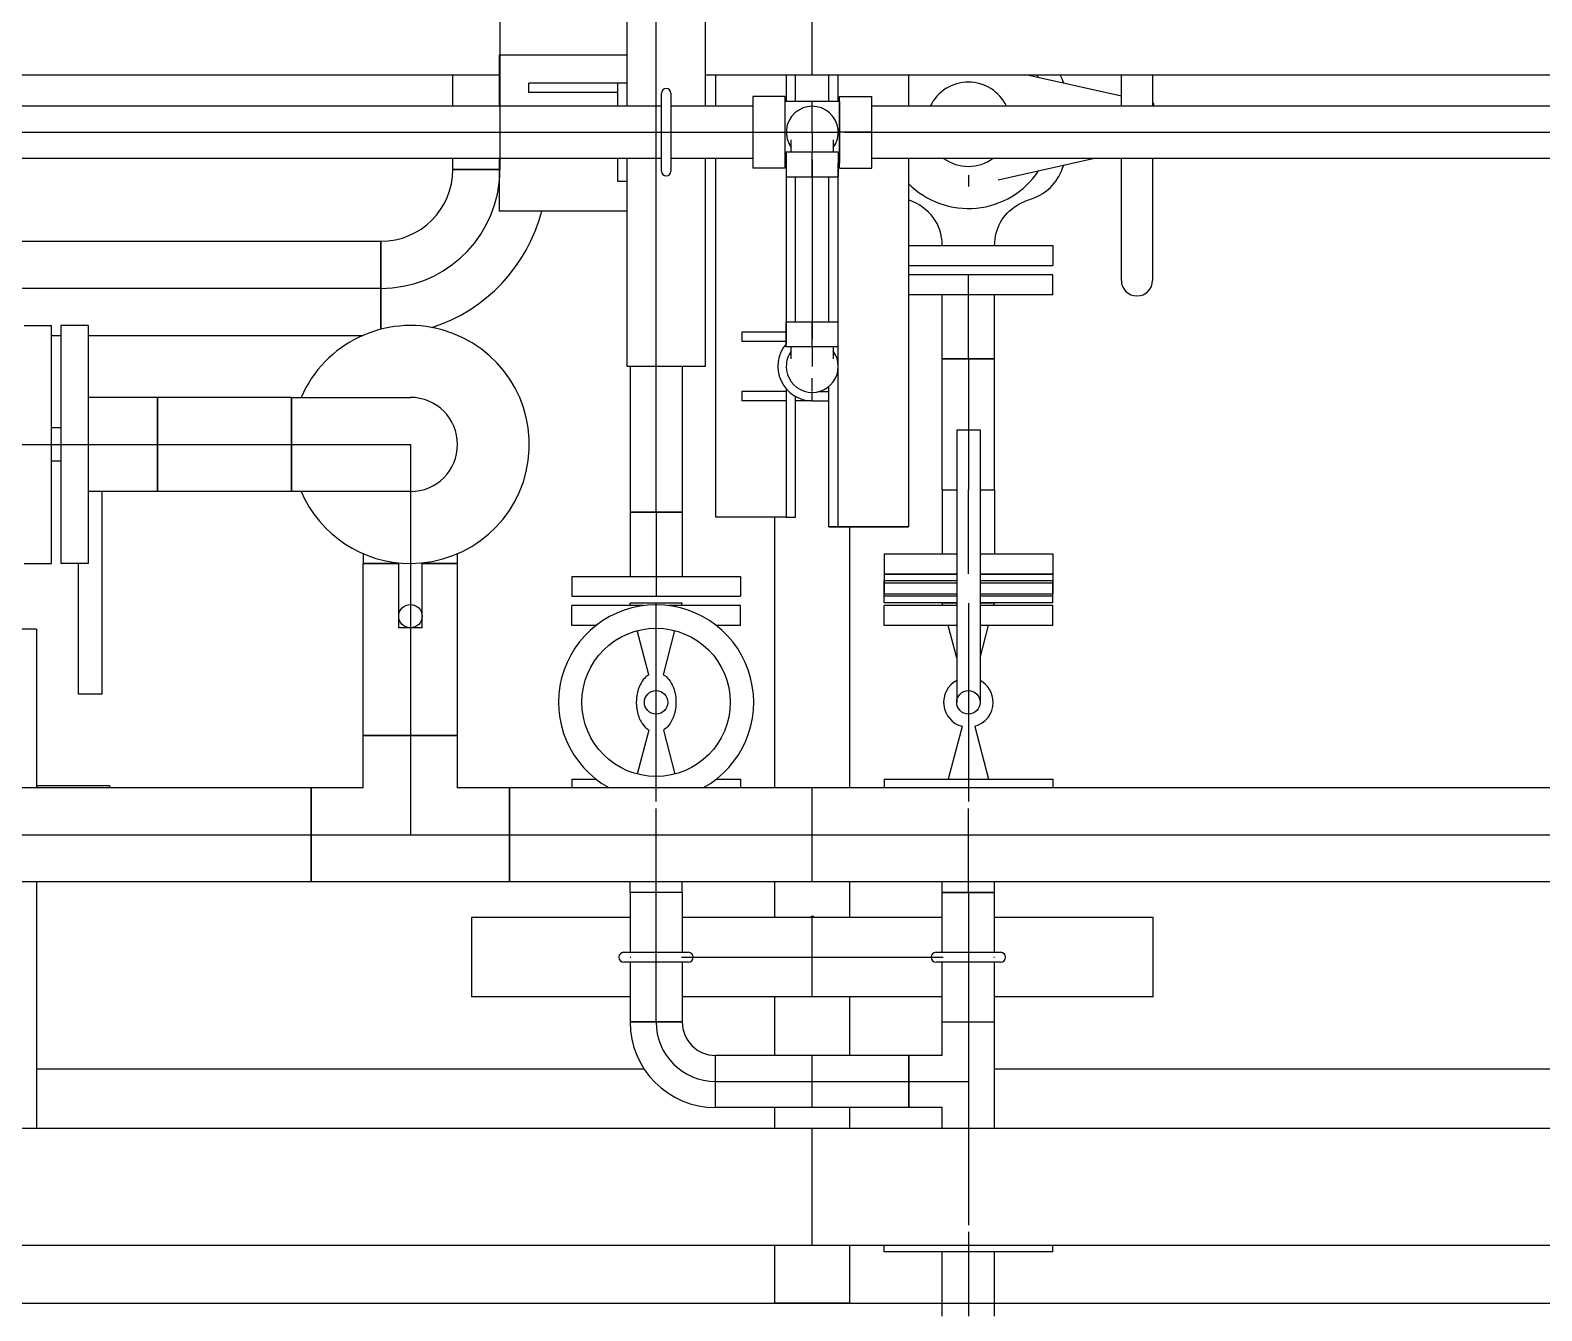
# Model space of a CAD drawing. Header units: inches. Extents: x 517790 to 538444, y 301815 to 302461.
# Drawn here: x 517890.352 to 517891.266, y 302346.672 to 302347.446 of the extents above; entities that cross this region are included whole.
import ezdxf

# ---------------------------------------------------------------- set-up
doc = ezdxf.new("R2010")
doc.units = ezdxf.units.IN
doc.header["$MEASUREMENT"] = 0
doc.layers.add('Layout', color=6, linetype='Continuous', lineweight=15)
doc.layers.add('硅胶总平面底图 工艺装置区', color=253, linetype='Continuous')

msp = doc.modelspace()

# ---------------------------------------------------------------- linework, layer by layer
at = {"layer": 'Layout', "color": 9, "lineweight": -3}
msp.add_arc((517888.15807, 302345.93703), 10.96254, 0, 86.223894, dxfattribs=at)
at = {"layer": '硅胶总平面底图 工艺装置区', "color": 253, "linetype": 'Continuous', "lineweight": -3}
for p, q in [((517890.71285, 302347.40021), (517890.71285, 302347.52605)), ((517890.73032, 302347.24285), (517890.73032, 302347.52605)), ((517890.76005, 302347.52605), (517890.76005, 302347.40021)), ((517890.63592, 302347.49348), (517890.63592, 302347.36198)), ((517890.82472, 302347.41928), (517890.82472, 302347.45495)), ((517890.63544, 302347.43118), (517890.63544, 302347.40021)), ((517890.71285, 302347.43118), (517890.63544, 302347.43118)), ((517889.34406, 302347.41928), (517890.63544, 302347.41928)), ((517890.60744, 302347.40021), (517890.60744, 302347.41928)), ((517890.76005, 302347.41928), (517891.69165, 302347.41928)), ((517890.7665, 302347.40021), (517890.7665, 302347.41928)), ((517890.7665, 302347.40021), (517890.7665, 302347.41928)), ((517890.80898, 302347.41928), (517890.80898, 302347.40315)), ((517890.80898, 302347.41928), (517890.80898, 302347.40315)), ((517890.81464, 302347.40315), (517890.81464, 302347.41928)), ((517890.81464, 302347.40315), (517890.81464, 302347.41928)), ((517890.83479, 302347.40315), (517890.83479, 302347.41928)), ((517890.83479, 302347.40315), (517890.83479, 302347.41928)), ((517890.84045, 302347.40315), (517890.84045, 302347.41928)), ((517890.84045, 302347.40315), (517890.84045, 302347.41928)), ((517890.88293, 302347.41928), (517890.88293, 302347.40021)), ((517890.88293, 302347.41928), (517890.88293, 302347.40021)), ((517891.01158, 302347.40631), (517890.9538, 302347.41928)), ((517891.01158, 302347.40021), (517891.01158, 302347.41928)), ((517891.03046, 302347.41928), (517891.03046, 302347.40021)), ((517890.70719, 302347.41418), (517890.65338, 302347.41418)), ((517890.65338, 302347.40852), (517890.65338, 302347.41418)), ((517890.70719, 302347.40852), (517890.65338, 302347.40852)), ((517890.70719, 302347.40021), (517890.70719, 302347.41418)), ((517890.70719, 302347.40852), (517890.70719, 302347.41418)), ((517890.71285, 302347.41418), (517890.70719, 302347.41418)), ((517890.71285, 302347.40021), (517890.71285, 302347.41418)), ((517890.73362, 302347.36085), (517890.73362, 302347.40805)), ((517890.73928, 302347.40805), (517890.73928, 302347.36085)), ((517890.78875, 302347.40615), (517890.78875, 302347.38445)), ((517890.80823, 302347.40615), (517890.78875, 302347.40615)), ((517890.80823, 302347.40615), (517890.80823, 302347.38445)), ((517890.84121, 302347.38445), (517890.84121, 302347.40615)), ((517890.84121, 302347.40615), (517890.86068, 302347.40615)), ((517890.86068, 302347.38445), (517890.86068, 302347.40615)), ((517890.73362, 302347.40021), (517889.32329, 302347.40021)), ((517890.78875, 302347.40021), (517890.73928, 302347.40021)), ((517890.8412, 302347.40315), (517890.80823, 302347.40315)), ((517890.82472, 302347.38445), (517890.82472, 302347.40315)), ((517890.8412, 302347.40315), (517890.8412, 302347.38445)), ((517891.71242, 302347.40021), (517890.86068, 302347.40021)), ((517891.03121, 302347.4019), (517891.03046, 302347.40207)), ((517891.03121, 302347.40021), (517891.03121, 302347.4019)), ((517889.32329, 302347.38445), (517890.73362, 302347.38445)), ((517890.73362, 302347.38445), (517890.73928, 302347.38445)), ((517890.73928, 302347.38445), (517890.78875, 302347.38445)), ((517890.78875, 302347.38445), (517890.80523, 302347.38445)), ((517890.78875, 302347.38445), (517890.80523, 302347.38445)), ((517890.78875, 302347.38445), (517890.78875, 302347.36275)), ((517890.80523, 302347.38445), (517890.80823, 302347.38445)), ((517890.80823, 302347.38445), (517890.80901, 302347.38445)), ((517890.80823, 302347.38445), (517890.80823, 302347.36275)), ((517890.80901, 302347.38445), (517890.84042, 302347.38445)), ((517890.81201, 302347.37257), (517890.81201, 302347.37988)), ((517890.82472, 302347.38445), (517890.82472, 302347.37258)), ((517890.83742, 302347.37988), (517890.83742, 302347.37257)), ((517890.84042, 302347.38445), (517890.8412, 302347.38445)), ((517890.84121, 302347.38445), (517890.8412, 302347.38445)), ((517890.8412, 302347.38445), (517890.8412, 302347.36575)), ((517890.8442, 302347.38445), (517890.84121, 302347.38445)), ((517890.84121, 302347.36275), (517890.84121, 302347.38445)), ((517890.86068, 302347.38445), (517890.8442, 302347.38445)), ((517890.8442, 302347.38445), (517890.86068, 302347.38445)), ((517890.86068, 302347.36275), (517890.86068, 302347.38445)), ((517890.86068, 302347.38445), (517891.71242, 302347.38445)), ((517890.80901, 302347.37257), (517890.84042, 302347.37257)), ((517890.80901, 302347.37257), (517890.80901, 302347.35759)), ((517890.82472, 302347.37257), (517890.82472, 302347.37258)), ((517890.82472, 302347.3679), (517890.82472, 302347.37257)), ((517890.84042, 302347.37257), (517890.84042, 302347.35759)), ((517890.73362, 302347.36868), (517889.32329, 302347.36868)), ((517890.60744, 302347.36198), (517890.60744, 302347.36868)), ((517890.60744, 302347.36198), (517890.63544, 302347.36198)), ((517890.63544, 302347.36198), (517890.60744, 302347.36198)), ((517890.63544, 302347.36868), (517890.63544, 302347.33678)), ((517890.63592, 302347.36197), (517890.63592, 302347.36198)), ((517890.63592, 302347.36196), (517890.63592, 302347.36197)), ((517890.70719, 302347.35471), (517890.70719, 302347.36868)), ((517890.71285, 302347.35471), (517890.71285, 302347.36868)), ((517890.71285, 302347.24285), (517890.71285, 302347.36868)), ((517890.78875, 302347.36868), (517890.73928, 302347.36868)), ((517890.76005, 302347.36868), (517890.76005, 302347.24285)), ((517890.7665, 302347.15168), (517890.7665, 302347.36868)), ((517890.7665, 302347.15168), (517890.7665, 302347.36868)), ((517890.80823, 302347.36275), (517890.78875, 302347.36275)), ((517890.80901, 302347.36575), (517890.80823, 302347.36575)), ((517890.80898, 302347.36575), (517890.80898, 302347.2564)), ((517890.80898, 302347.36575), (517890.80898, 302347.2564)), ((517890.82472, 302347.35759), (517890.82472, 302347.3679)), ((517890.82472, 302347.3679), (517890.82472, 302347.35759)), ((517890.8412, 302347.36575), (517890.84042, 302347.36575)), ((517890.84045, 302347.14588), (517890.84045, 302347.36575)), ((517890.84045, 302347.14588), (517890.84045, 302347.36575)), ((517890.84121, 302347.36275), (517890.86068, 302347.36275)), ((517891.71242, 302347.36868), (517890.86068, 302347.36868)), ((517890.88293, 302347.36868), (517890.88293, 302347.14588)), ((517890.88293, 302347.36868), (517890.88293, 302347.14588)), ((517890.9954, 302347.36868), (517890.93709, 302347.35559)), ((517891.01158, 302347.29491), (517891.01158, 302347.36868)), ((517891.03046, 302347.36868), (517891.03046, 302347.29491)), ((517890.71285, 302347.35471), (517890.70719, 302347.35471)), ((517890.80901, 302347.35759), (517890.84042, 302347.35759)), ((517890.81464, 302347.2697), (517890.81464, 302347.35759)), ((517890.82472, 302347.35759), (517890.82472, 302347.2697)), ((517890.83479, 302347.2697), (517890.83479, 302347.35759)), ((517890.91911, 302347.35843), (517890.91911, 302347.35158)), ((517890.71285, 302347.33678), (517890.63544, 302347.33678)), ((517889.35538, 302347.31852), (517890.56398, 302347.31852)), ((517890.56398, 302347.26535), (517890.56398, 302347.31852)), ((517890.56398, 302347.31852), (517890.56398, 302347.26535)), ((517890.88293, 302347.31589), (517890.91911, 302347.31589)), ((517890.91911, 302347.31589), (517890.97007, 302347.31589)), ((517890.97007, 302347.31589), (517890.97007, 302347.30386)), ((517890.88293, 302347.30386), (517890.91911, 302347.30386)), ((517890.91911, 302347.29822), (517890.88293, 302347.29822)), ((517890.91911, 302347.30386), (517890.97007, 302347.30386)), ((517890.91911, 302347.24738), (517890.91911, 302347.29822)), ((517890.97007, 302347.29822), (517890.91911, 302347.29822)), ((517890.97007, 302347.28617), (517890.97007, 302347.29822)), ((517890.56398, 302347.29005), (517890.194, 302347.29005)), ((517890.56398, 302347.29005), (517890.56399, 302347.29005)), ((517890.56399, 302347.29005), (517890.564, 302347.29005)), ((517890.91911, 302347.28617), (517890.88293, 302347.28617)), ((517890.90335, 302347.24738), (517890.90335, 302347.28617)), ((517890.97007, 302347.28617), (517890.91911, 302347.28617)), ((517890.93488, 302347.24738), (517890.93488, 302347.28617)), ((517890.84042, 302347.2697), (517890.80901, 302347.2697)), ((517890.80901, 302347.25473), (517890.80901, 302347.2697)), ((517890.82472, 302347.2697), (517890.82472, 302347.25939)), ((517890.82472, 302347.25939), (517890.82472, 302347.2697)), ((517890.84042, 302347.25473), (517890.84042, 302347.2697)), ((517890.34819, 302347.26758), (517890.36473, 302347.26758)), ((517890.36474, 302347.26158), (517890.37037, 302347.26158)), ((517890.37037, 302347.26758), (517890.37037, 302347.19565)), ((517890.38691, 302347.26758), (517890.37037, 302347.26758)), ((517890.38691, 302347.26758), (517890.38691, 302347.19565)), ((517890.38691, 302347.26158), (517890.55298, 302347.26158)), ((517890.78224, 302347.26362), (517890.78224, 302347.25795)), ((517890.80898, 302347.26362), (517890.78224, 302347.26362)), ((517890.80898, 302347.25795), (517890.78224, 302347.25795)), ((517890.84042, 302347.25473), (517890.80901, 302347.25473)), ((517890.81201, 302347.24741), (517890.81201, 302347.25473)), ((517890.82472, 302347.25473), (517890.82472, 302347.25939)), ((517890.82472, 302347.25472), (517890.82472, 302347.25473)), ((517890.82472, 302347.25472), (517890.82472, 302347.24285)), ((517890.83742, 302347.25473), (517890.83742, 302347.24741)), ((517890.76005, 302347.24285), (517890.71285, 302347.24285)), ((517890.71455, 302347.24285), (517890.71455, 302347.15468)), ((517890.73032, 302347.15468), (517890.73032, 302347.24285)), ((517890.74608, 302347.24285), (517890.74608, 302347.15468)), ((517890.91911, 302347.24738), (517890.90335, 302347.24738)), ((517890.90335, 302347.24738), (517890.93488, 302347.24738)), ((517890.90335, 302347.16832), (517890.90335, 302347.24738)), ((517890.93488, 302347.24738), (517890.91911, 302347.24738)), ((517890.91911, 302347.24738), (517890.91911, 302347.20455)), ((517890.93488, 302347.16832), (517890.93488, 302347.24738)), ((517890.82472, 302347.22774), (517890.82472, 302347.23577)), ((517890.42888, 302347.22412), (517890.38691, 302347.22412)), ((517890.42888, 302347.16718), (517890.42888, 302347.22412)), ((517890.50982, 302347.22412), (517890.42888, 302347.22412)), ((517890.42888, 302347.22412), (517890.42888, 302347.19565)), ((517890.50982, 302347.22412), (517890.50982, 302347.16718)), ((517890.50982, 302347.22412), (517890.58176, 302347.22412)), ((517890.50982, 302347.16718), (517890.50982, 302347.22412)), ((517890.78224, 302347.22774), (517890.78224, 302347.22208)), ((517890.80898, 302347.22774), (517890.78224, 302347.22774)), ((517890.80898, 302347.22929), (517890.80898, 302347.15168)), ((517890.80898, 302347.22929), (517890.80898, 302347.15168)), ((517890.81464, 302347.15168), (517890.81464, 302347.22469)), ((517890.81464, 302347.15168), (517890.81464, 302347.22469)), ((517890.82472, 302347.22491), (517890.82472, 302347.22714)), ((517890.82472, 302347.22208), (517890.82472, 302347.22491)), ((517890.82902, 302347.22774), (517890.83479, 302347.22774)), ((517890.83479, 302347.14588), (517890.83479, 302347.2308)), ((517890.83479, 302347.14588), (517890.83479, 302347.2308)), ((517890.80898, 302347.22208), (517890.78224, 302347.22208)), ((517890.82472, 302347.22208), (517890.81464, 302347.22208)), ((517890.82472, 302347.22208), (517890.83479, 302347.22208)), ((517890.37037, 302347.20572), (517890.36474, 302347.20572)), ((517890.91203, 302347.20455), (517890.91911, 302347.20455)), ((517890.91203, 302347.20455), (517890.91203, 302347.03971)), ((517890.91911, 302347.20455), (517890.91911, 302347.16832)), ((517890.91911, 302347.20455), (517890.92619, 302347.20455)), ((517890.92619, 302347.20455), (517890.92619, 302347.03971)), ((517890.29446, 302347.19565), (517890.37037, 302347.19565)), ((517890.37037, 302347.19565), (517890.42888, 302347.19565)), ((517890.37037, 302347.19565), (517890.37037, 302347.12372)), ((517890.38691, 302347.19565), (517890.38691, 302347.12372)), ((517890.42888, 302347.19565), (517890.50982, 302347.19565)), ((517890.42888, 302347.19565), (517890.42888, 302347.16718)), ((517890.50983, 302347.19565), (517890.50982, 302347.19565)), ((517890.50982, 302347.19565), (517890.58176, 302347.19565)), ((517890.50984, 302347.19565), (517890.50983, 302347.19565)), ((517890.58176, 302347.19565), (517890.58176, 302347.12372)), ((517890.37037, 302347.18558), (517890.36474, 302347.18558)), ((517890.42888, 302347.16718), (517890.38691, 302347.16718)), ((517890.39532, 302347.04461), (517890.39532, 302347.16718)), ((517890.50982, 302347.16718), (517890.42888, 302347.16718)), ((517890.58176, 302347.16718), (517890.50982, 302347.16718)), ((517890.90335, 302347.16832), (517890.91203, 302347.16832)), ((517890.90335, 302347.16832), (517890.91203, 302347.16832)), ((517890.90335, 302347.16832), (517890.90335, 302347.12954)), ((517890.91911, 302347.11749), (517890.91911, 302347.16832)), ((517890.92619, 302347.16832), (517890.93488, 302347.16832)), ((517890.92619, 302347.16832), (517890.93488, 302347.16832)), ((517890.93488, 302347.16832), (517890.93488, 302347.12954)), ((517890.71455, 302347.15468), (517890.73032, 302347.15468)), ((517890.71455, 302347.15468), (517890.71455, 302347.1159)), ((517890.74608, 302347.15468), (517890.71455, 302347.15468)), ((517890.73032, 302347.15468), (517890.73032, 302347.10385)), ((517890.73032, 302347.15468), (517890.74608, 302347.15468)), ((517890.74608, 302347.15468), (517890.74608, 302347.1159)), ((517890.80898, 302347.15168), (517890.7665, 302347.15168)), ((517890.80898, 302347.15168), (517890.7665, 302347.15168)), ((517890.80206, 302346.98812), (517890.80206, 302347.15168)), ((517890.80898, 302347.15168), (517890.81464, 302347.15168)), ((517890.80898, 302347.15168), (517890.81464, 302347.15168)), ((517890.83479, 302347.14588), (517890.84045, 302347.14588)), ((517890.83479, 302347.14588), (517890.84045, 302347.14588)), ((517890.88293, 302347.14588), (517890.83479, 302347.14588)), ((517890.83479, 302347.14588), (517890.88293, 302347.14588)), ((517890.84737, 302346.98812), (517890.84737, 302347.14588)), ((517890.34819, 302347.12372), (517890.36473, 302347.12372)), ((517890.38691, 302347.12372), (517890.37037, 302347.12372)), ((517890.38116, 302347.04461), (517890.38116, 302347.12372)), ((517890.55328, 302347.12959), (517890.55328, 302347.12372)), ((517890.55328, 302347.12372), (517890.57468, 302347.12372)), ((517890.55328, 302347.01959), (517890.55328, 302347.12372)), ((517890.57468, 302347.12372), (517890.55328, 302347.12372)), ((517890.57468, 302347.08475), (517890.57468, 302347.12407)), ((517890.58176, 302347.12373), (517890.58176, 302347.12374)), ((517890.58176, 302347.12372), (517890.58176, 302347.12373)), ((517890.58176, 302347.12372), (517890.58176, 302347.08475)), ((517890.58884, 302347.08475), (517890.58884, 302347.12407)), ((517890.58884, 302347.12372), (517890.61023, 302347.12372)), ((517890.61023, 302347.12372), (517890.58884, 302347.12372)), ((517890.61023, 302347.12372), (517890.61023, 302347.12959)), ((517890.61023, 302347.01959), (517890.61023, 302347.12372)), ((517890.86816, 302347.12954), (517890.91203, 302347.12954)), ((517890.86816, 302347.12954), (517890.86816, 302347.11749)), ((517890.92619, 302347.12954), (517890.97007, 302347.12954)), ((517890.97007, 302347.12954), (517890.97007, 302347.11749)), ((517890.67936, 302347.1159), (517890.73032, 302347.1159)), ((517890.67936, 302347.1159), (517890.67936, 302347.10385)), ((517890.73032, 302347.1159), (517890.78127, 302347.1159)), ((517890.78127, 302347.1159), (517890.78127, 302347.10385)), ((517890.86816, 302347.11749), (517890.91203, 302347.11749)), ((517890.86816, 302347.11733), (517890.91203, 302347.11733)), ((517890.86816, 302347.11733), (517890.86816, 302347.10529)), ((517890.92619, 302347.11749), (517890.97007, 302347.11749)), ((517890.92619, 302347.11733), (517890.97007, 302347.11733)), ((517890.97007, 302347.11733), (517890.97007, 302347.10529)), ((517890.91203, 302347.11329), (517890.86816, 302347.11329)), ((517890.86816, 302347.10385), (517890.86816, 302347.11329)), ((517890.91203, 302347.11185), (517890.86816, 302347.11185)), ((517890.86816, 302347.09981), (517890.86816, 302347.11185)), ((517890.86816, 302347.10529), (517890.91203, 302347.10529)), ((517890.97007, 302347.11329), (517890.92619, 302347.11329)), ((517890.97007, 302347.11185), (517890.92619, 302347.11185)), ((517890.92619, 302347.10529), (517890.97007, 302347.10529)), ((517890.97007, 302347.10385), (517890.97007, 302347.11329)), ((517890.97007, 302347.09981), (517890.97007, 302347.11185)), ((517890.67936, 302347.10385), (517890.73032, 302347.10385)), ((517890.72269, 302347.09821), (517890.67936, 302347.09821)), ((517890.67936, 302347.08617), (517890.67936, 302347.09821)), ((517890.73032, 302347.09965), (517890.71455, 302347.09965)), ((517890.71493, 302347.09821), (517890.71455, 302347.09965)), ((517890.73032, 302347.10385), (517890.78127, 302347.10385)), ((517890.73032, 302346.98812), (517890.73032, 302347.09965)), ((517890.74608, 302347.09965), (517890.73032, 302347.09965)), ((517890.78127, 302347.09821), (517890.73794, 302347.09821)), ((517890.7457, 302347.09821), (517890.74608, 302347.09965)), ((517890.78127, 302347.08617), (517890.78127, 302347.09821)), ((517890.91203, 302347.10385), (517890.86816, 302347.10385)), ((517890.91203, 302347.09981), (517890.86816, 302347.09981)), ((517890.91203, 302347.09821), (517890.86816, 302347.09821)), ((517890.86816, 302347.08617), (517890.86816, 302347.09821)), ((517890.91203, 302347.09965), (517890.90335, 302347.09965)), ((517890.90373, 302347.09821), (517890.90335, 302347.09965)), ((517890.91911, 302347.09965), (517890.91911, 302346.98812)), ((517890.97007, 302347.10385), (517890.92619, 302347.10385)), ((517890.97007, 302347.09981), (517890.92619, 302347.09981)), ((517890.93488, 302347.09965), (517890.92619, 302347.09965)), ((517890.97007, 302347.09821), (517890.92619, 302347.09821)), ((517890.9345, 302347.09821), (517890.93488, 302347.09965)), ((517890.97007, 302347.08617), (517890.97007, 302347.09821)), ((517890.35566, 302347.08403), (517890.30771, 302347.08403)), ((517890.35566, 302347.08403), (517890.35566, 302346.98812)), ((517890.58176, 302347.08475), (517890.57468, 302347.08475)), ((517890.58884, 302347.08475), (517890.58176, 302347.08475)), ((517890.58176, 302347.08475), (517890.58176, 302347.01959)), ((517890.69396, 302347.08617), (517890.67936, 302347.08617)), ((517890.72592, 302347.05643), (517890.71891, 302347.08307)), ((517890.73472, 302347.05643), (517890.74172, 302347.08307)), ((517890.78127, 302347.08617), (517890.76667, 302347.08617)), ((517890.91203, 302347.08617), (517890.86816, 302347.08617)), ((517890.91203, 302347.06663), (517890.90689, 302347.08617)), ((517890.97007, 302347.08617), (517890.92619, 302347.08617)), ((517890.92619, 302347.06663), (517890.93134, 302347.08617)), ((517890.38824, 302347.04461), (517890.38116, 302347.04461)), ((517890.39532, 302347.04461), (517890.38824, 302347.04461)), ((517890.72592, 302347.02298), (517890.71891, 302346.99634)), ((517890.73472, 302347.02298), (517890.74172, 302346.99634)), ((517890.9153, 302347.02521), (517890.90689, 302346.99324)), ((517890.92293, 302347.02521), (517890.93134, 302346.99324)), ((517890.55328, 302347.01959), (517890.61023, 302347.01959)), ((517890.61023, 302347.01958), (517890.55328, 302347.01958)), ((517890.55328, 302346.98812), (517890.55328, 302347.01958)), ((517890.58176, 302347.01959), (517890.58176, 302347.01958)), ((517890.58176, 302347.01958), (517890.58176, 302346.95965)), ((517890.61023, 302346.98812), (517890.61023, 302347.01958)), ((517890.52181, 302346.98812), (517890.33452, 302346.98812)), ((517890.35566, 302346.98939), (517890.39992, 302346.98939)), ((517890.39992, 302346.98939), (517890.39992, 302346.98812)), ((517890.52181, 302346.93118), (517890.52181, 302346.98812)), ((517890.52182, 302346.98812), (517890.52182, 302346.93118)), ((517890.55328, 302346.98812), (517890.52182, 302346.98812)), ((517890.6417, 302346.98812), (517890.61023, 302346.98812)), ((517890.6417, 302346.98812), (517890.6417, 302346.93118)), ((517890.6417, 302346.93118), (517890.6417, 302346.98812)), ((517891.78653, 302346.98812), (517890.6417, 302346.98812)), ((517890.67936, 302346.99324), (517890.69396, 302346.99324)), ((517890.67936, 302346.99324), (517890.67936, 302346.98812)), ((517890.73032, 302346.97976), (517890.73032, 302346.98812)), ((517890.76667, 302346.99324), (517890.78127, 302346.99324)), ((517890.78127, 302346.99324), (517890.78127, 302346.98812)), ((517890.82472, 302346.93118), (517890.82472, 302346.98812)), ((517890.86816, 302346.99324), (517890.91911, 302346.99324)), ((517890.86816, 302346.99324), (517890.86816, 302346.98812)), ((517890.91911, 302346.99324), (517890.97007, 302346.99324)), ((517890.91911, 302346.98812), (517890.91911, 302346.97976)), ((517890.97007, 302346.99324), (517890.97007, 302346.98812)), ((517890.73032, 302346.93118), (517890.73032, 302346.97556)), ((517890.91911, 302346.93118), (517890.91911, 302346.97556)), ((517890.33452, 302346.95965), (517890.52181, 302346.95965)), ((517890.52181, 302346.95965), (517890.52182, 302346.95965)), ((517890.52182, 302346.95965), (517890.6417, 302346.95965)), ((517890.64169, 302346.95965), (517890.64168, 302346.95965)), ((517890.6417, 302346.95965), (517890.64169, 302346.95965)), ((517890.6417, 302346.95965), (517891.78653, 302346.95965)), ((517890.52181, 302346.93118), (517890.33452, 302346.93118)), ((517890.35566, 302346.93118), (517890.35566, 302346.78227)), ((517890.6417, 302346.93118), (517890.52182, 302346.93118)), ((517891.78653, 302346.93118), (517890.6417, 302346.93118)), ((517890.71455, 302346.92473), (517890.71455, 302346.93118)), ((517890.73032, 302346.92473), (517890.73032, 302346.93118)), ((517890.74608, 302346.92473), (517890.74608, 302346.93118)), ((517890.80206, 302346.90955), (517890.80206, 302346.93118)), ((517890.84737, 302346.90955), (517890.84737, 302346.93118)), ((517890.90335, 302346.92473), (517890.90335, 302346.93118)), ((517890.91911, 302346.92473), (517890.91911, 302346.93118)), ((517890.93488, 302346.92473), (517890.93488, 302346.93118)), ((517890.73032, 302346.92473), (517890.71455, 302346.92473)), ((517890.74608, 302346.92473), (517890.71455, 302346.92473)), ((517890.71455, 302346.92473), (517890.71455, 302346.88857)), ((517890.74608, 302346.92473), (517890.73032, 302346.92473)), ((517890.73032, 302346.88857), (517890.73032, 302346.92473)), ((517890.74608, 302346.92473), (517890.74608, 302346.88857)), ((517890.90335, 302346.92473), (517890.93488, 302346.92473)), ((517890.90335, 302346.88857), (517890.90335, 302346.92473)), ((517890.91911, 302346.92473), (517890.90335, 302346.92473)), ((517890.91911, 302346.92473), (517890.91911, 302346.88857)), ((517890.93488, 302346.92473), (517890.91911, 302346.92473)), ((517890.93488, 302346.88857), (517890.93488, 302346.92473)), ((517890.61864, 302346.90955), (517890.61864, 302346.8616)), ((517890.71455, 302346.90955), (517890.61864, 302346.90955)), ((517890.90335, 302346.90955), (517890.74608, 302346.90955)), ((517890.82472, 302346.8616), (517890.82472, 302346.91049)), ((517891.03079, 302346.90955), (517890.93488, 302346.90955)), ((517891.03079, 302346.8616), (517891.03079, 302346.90955)), ((517890.71083, 302346.88857), (517890.7498, 302346.88857)), ((517890.71455, 302346.88557), (517890.71503, 302346.88557)), ((517890.71455, 302346.88557), (517890.71503, 302346.88557)), ((517890.73032, 302346.88258), (517890.73032, 302346.88857)), ((517890.7456, 302346.88557), (517890.90383, 302346.88557)), ((517890.7456, 302346.88557), (517890.74608, 302346.88557)), ((517890.89963, 302346.88857), (517890.9386, 302346.88857)), ((517890.90335, 302346.88557), (517890.90383, 302346.88557)), ((517890.91911, 302346.88857), (517890.91911, 302346.88258)), ((517890.9344, 302346.88557), (517890.93488, 302346.88557)), ((517890.9344, 302346.88557), (517890.93488, 302346.88557)), ((517890.7498, 302346.88258), (517890.71083, 302346.88258)), ((517890.71455, 302346.88258), (517890.71455, 302346.84642)), ((517890.73032, 302346.84642), (517890.73032, 302346.88258)), ((517890.74608, 302346.88258), (517890.74608, 302346.84642)), ((517890.9386, 302346.88258), (517890.89963, 302346.88258)), ((517890.90335, 302346.84642), (517890.90335, 302346.88258)), ((517890.91911, 302346.88258), (517890.91911, 302346.84642)), ((517890.93488, 302346.84642), (517890.93488, 302346.88258)), ((517890.71455, 302346.8616), (517890.61864, 302346.8616)), ((517890.90335, 302346.8616), (517890.74608, 302346.8616)), ((517890.80206, 302346.82621), (517890.80206, 302346.8616)), ((517890.84737, 302346.82621), (517890.84737, 302346.8616)), ((517891.03079, 302346.8616), (517890.93488, 302346.8616)), ((517890.74608, 302346.84642), (517890.71455, 302346.84642)), ((517890.71455, 302346.84642), (517890.74608, 302346.84642)), ((517890.73032, 302346.84642), (517890.73032, 302346.84641)), ((517890.73032, 302346.84641), (517890.73032, 302346.8464)), ((517890.90335, 302346.84642), (517890.93488, 302346.84642)), ((517890.93488, 302346.84641), (517890.90335, 302346.84641)), ((517890.90335, 302346.82621), (517890.90335, 302346.84641)), ((517890.91911, 302346.84642), (517890.91911, 302346.84641)), ((517890.91911, 302346.84641), (517890.91911, 302346.78227)), ((517890.93488, 302346.78227), (517890.93488, 302346.84641)), ((517890.76628, 302346.79468), (517890.76628, 302346.82621)), ((517890.88315, 302346.82621), (517890.76628, 302346.82621)), ((517890.76628, 302346.79468), (517890.76628, 302346.82621)), ((517890.82472, 302346.79468), (517890.82472, 302346.82621)), ((517890.88315, 302346.79468), (517890.88315, 302346.82621)), ((517890.88316, 302346.82621), (517890.88316, 302346.81045)), ((517890.90335, 302346.82621), (517890.88316, 302346.82621)), ((517890.35566, 302346.81805), (517890.72302, 302346.81805)), ((517890.88315, 302346.81805), (517890.88316, 302346.81805)), ((517890.93488, 302346.81805), (517891.84722, 302346.81805)), ((517890.76626, 302346.81045), (517890.76627, 302346.81045)), ((517890.76627, 302346.81045), (517890.76628, 302346.81045)), ((517890.76628, 302346.81045), (517890.88315, 302346.81045)), ((517890.88315, 302346.81045), (517890.88316, 302346.81045)), ((517890.88316, 302346.81045), (517890.91911, 302346.81045)), ((517890.88316, 302346.81045), (517890.88316, 302346.79468)), ((517890.88315, 302346.79468), (517890.76628, 302346.79468)), ((517890.80206, 302346.78227), (517890.80206, 302346.79468)), ((517890.84737, 302346.78227), (517890.84737, 302346.79468)), ((517890.90335, 302346.79468), (517890.88316, 302346.79468)), ((517890.90335, 302346.78227), (517890.90335, 302346.79468)), ((517889.18861, 302346.78227), (517893.11418, 302346.78227)), ((517890.82472, 302346.71147), (517890.82472, 302346.78227)), ((517890.91911, 302346.78227), (517890.91911, 302346.77448)), ((517890.91911, 302346.77449), (517890.91911, 302346.7745)), ((517890.91911, 302346.77448), (517890.91911, 302346.77449)), ((517890.91911, 302346.77448), (517890.91911, 302346.72365)), ((517890.91911, 302346.71945), (517890.91911, 302346.71147)), ((517889.18861, 302346.71147), (517893.11418, 302346.71147)), ((517890.80206, 302346.67645), (517890.80206, 302346.71147)), ((517890.84737, 302346.67645), (517890.84737, 302346.71147)), ((517890.86816, 302346.7074), (517890.86816, 302346.71147)), ((517890.91911, 302346.7074), (517890.86816, 302346.7074)), ((517890.90335, 302346.66862), (517890.90335, 302346.7074)), ((517890.91911, 302346.71147), (517890.91911, 302346.66862)), ((517890.97007, 302346.7074), (517890.91911, 302346.7074)), ((517890.93488, 302346.66862), (517890.93488, 302346.7074)), ((517890.97007, 302346.7074), (517890.97007, 302346.71147)), ((517890.27408, 302346.67645), (517890.90335, 302346.67645)), ((517890.84737, 302346.67645), (517890.80206, 302346.67645)), ((517890.90335, 302346.67645), (517890.93488, 302346.67645)), ((517890.93488, 302346.67645), (517891.84722, 302346.67645))]:
    msp.add_line(p, q, dxfattribs=at)
for centre, radius in [((517890.58176, 302347.09183), 0.00708), ((517890.73032, 302347.03971), 0.04484), ((517890.73032, 302347.03971), 0.00708), ((517890.91911, 302347.03971), 0.00708)]:
    msp.add_circle(centre, radius, dxfattribs=at)
for centre, radius, start, end in [((517890.91911, 302347.38931), 0.05095, 33.65197, 36.02926), ((517890.73645, 302347.40805), 0.00283, 0, 180), ((517890.91911, 302347.38931), 0.02548, 25.33565, 154.66435), ((517890.82472, 302347.38445), 0.01571, 324.01397, 215.98603), ((517890.56398, 302347.36198), 0.04346, 270, 0), ((517890.56398, 302347.36198), 0.07193, 353.43276, 0), ((517890.73645, 302347.36085), 0.00283, 180, 0), ((517890.91911, 302347.38931), 0.05095, 224.75039, 326.34803), ((517890.91911, 302347.38931), 0.02548, 234.06924, 305.93076), ((517890.56398, 302347.36198), 0.07193, 270, 353.43276), ((517890.56398, 302347.36198), 0.10041, 287.83509, 345.46163), ((517891.02102, 302347.29491), 0.00944, 180, 0), ((517890.58176, 302347.19565), 0.07193, 270, 156.68204), ((517890.82472, 302347.24285), 0.02077, 139.13272, 270), ((517890.82472, 302347.24285), 0.01571, 180, 35.98603), ((517890.82472, 302347.24285), 0.01571, 144.01397, 180), ((517890.58176, 302347.19565), 0.02847, 270, 90), ((517890.58176, 302347.19565), 0.02847, 0, 89.99994), ((517890.58176, 302347.19565), 0.02847, 270.00006, 0), ((517890.58176, 302347.19565), 0.07193, 203.31796, 270), ((517890.73032, 302347.03971), 0.059, 90, 240.96177), ((517890.73032, 302347.03971), 0.059, 299.03823, 90), ((517890.91911, 302347.03971), 0.01499, 118.19286, 255.2649), ((517890.91911, 302347.03971), 0.01499, 0, 61.80714), ((517890.91911, 302347.03971), 0.01499, 284.7351, 0), ((517890.82472, 302346.90955), 0.000944, 0, 180), ((517890.71083, 302346.88557), 0.003, 90, 270), ((517890.7498, 302346.88557), 0.003, 270, 90), ((517890.89963, 302346.88557), 0.003, 90, 270), ((517890.9386, 302346.88557), 0.003, 270, 90), ((517890.76628, 302346.84642), 0.05173, 180, 270), ((517890.76628, 302346.84642), 0.03597, 180, 270), ((517890.76628, 302346.84642), 0.0202, 180, 270)]:
    msp.add_arc(centre, radius, start, end, dxfattribs=at)
for major_axis, start_param, end_param in [((0, 0.07193), 4.712389, 6.283185), ((0, -0.07193), 0, 1.570796)]:
    msp.add_ellipse((517890.36473, 302347.19565), major_axis=major_axis, ratio=0.000161, start_param=start_param, end_param=end_param, dxfattribs=at)
for points in [[(517890.97674, 302347.41413), (517890.97611, 302347.41596), (517890.97538, 302347.41768), (517890.97457, 302347.41928)], [(517890.90333, 302347.31589), (517890.90288, 302347.32932), (517890.89608, 302347.33855), (517890.88293, 302347.3436)]]:
    msp.add_open_spline(points, degree=3, dxfattribs=at)
for points, knots in [([(517890.9349, 302347.31589), (517890.93526, 302347.32671), (517890.93975, 302347.33481), (517890.94836, 302347.34018), (517890.95147, 302347.34213), (517890.95536, 302347.34348), (517890.95924, 302347.34501), (517890.96752, 302347.34828), (517890.97336, 302347.35477), (517890.97674, 302347.36449)], [0.0080426, 0.0080426, 0.0080426, 0.0080426, 0.1926772, 0.1926772, 0.1926772, 0.2594087, 0.2594087, 0.2594087, 0.4016159, 0.4016159, 0.4016159, 0.4016159]), ([(517890.72592, 302347.05643), (517890.72568, 302347.0563), (517890.72545, 302347.05615), (517890.72522, 302347.05599), (517890.72428, 302347.05532), (517890.72339, 302347.05447), (517890.72259, 302347.05346), (517890.7216, 302347.05221), (517890.72075, 302347.05071), (517890.72007, 302347.04906), (517890.71923, 302347.04697), (517890.71867, 302347.04462), (517890.71844, 302347.04219), (517890.71818, 302347.03938), (517890.71837, 302347.03646), (517890.719, 302347.03378), (517890.71959, 302347.03122), (517890.72058, 302347.02888), (517890.72185, 302347.02697), (517890.72283, 302347.0255), (517890.72398, 302347.0243), (517890.72524, 302347.02342), (517890.72546, 302347.02326), (517890.72569, 302347.02311), (517890.72592, 302347.02298)], [0.375756, 0.375756, 0.375756, 0.375756, 0.43862, 0.43862, 0.43862, 0.70005, 0.70005, 0.70005, 1.024067, 1.024067, 1.024067, 1.43199, 1.43199, 1.43199, 1.906884, 1.906884, 1.906884, 2.35788, 2.35788, 2.35788, 2.704097, 2.704097, 2.704097, 2.765837, 2.765837, 2.765837, 2.765837]), ([(517890.73472, 302347.05643), (517890.73495, 302347.0563), (517890.73518, 302347.05615), (517890.73541, 302347.05599), (517890.73635, 302347.05532), (517890.73724, 302347.05447), (517890.73804, 302347.05346), (517890.73903, 302347.05221), (517890.73988, 302347.05071), (517890.74056, 302347.04906), (517890.7414, 302347.04697), (517890.74196, 302347.04462), (517890.74219, 302347.04219), (517890.74245, 302347.03938), (517890.74226, 302347.03646), (517890.74163, 302347.03378), (517890.74104, 302347.03122), (517890.74006, 302347.02888), (517890.73878, 302347.02697), (517890.7378, 302347.0255), (517890.73665, 302347.0243), (517890.7354, 302347.02342), (517890.73517, 302347.02326), (517890.73494, 302347.02311), (517890.73472, 302347.02298)], [0.375756, 0.375756, 0.375756, 0.375756, 0.43862, 0.43862, 0.43862, 0.70005, 0.70005, 0.70005, 1.024067, 1.024067, 1.024067, 1.43199, 1.43199, 1.43199, 1.906884, 1.906884, 1.906884, 2.35788, 2.35788, 2.35788, 2.704097, 2.704097, 2.704097, 2.765837, 2.765837, 2.765837, 2.765837])]:
    msp.add_open_spline(points, degree=3, knots=knots, dxfattribs=at)

doc.saveas('drawing.dxf')
